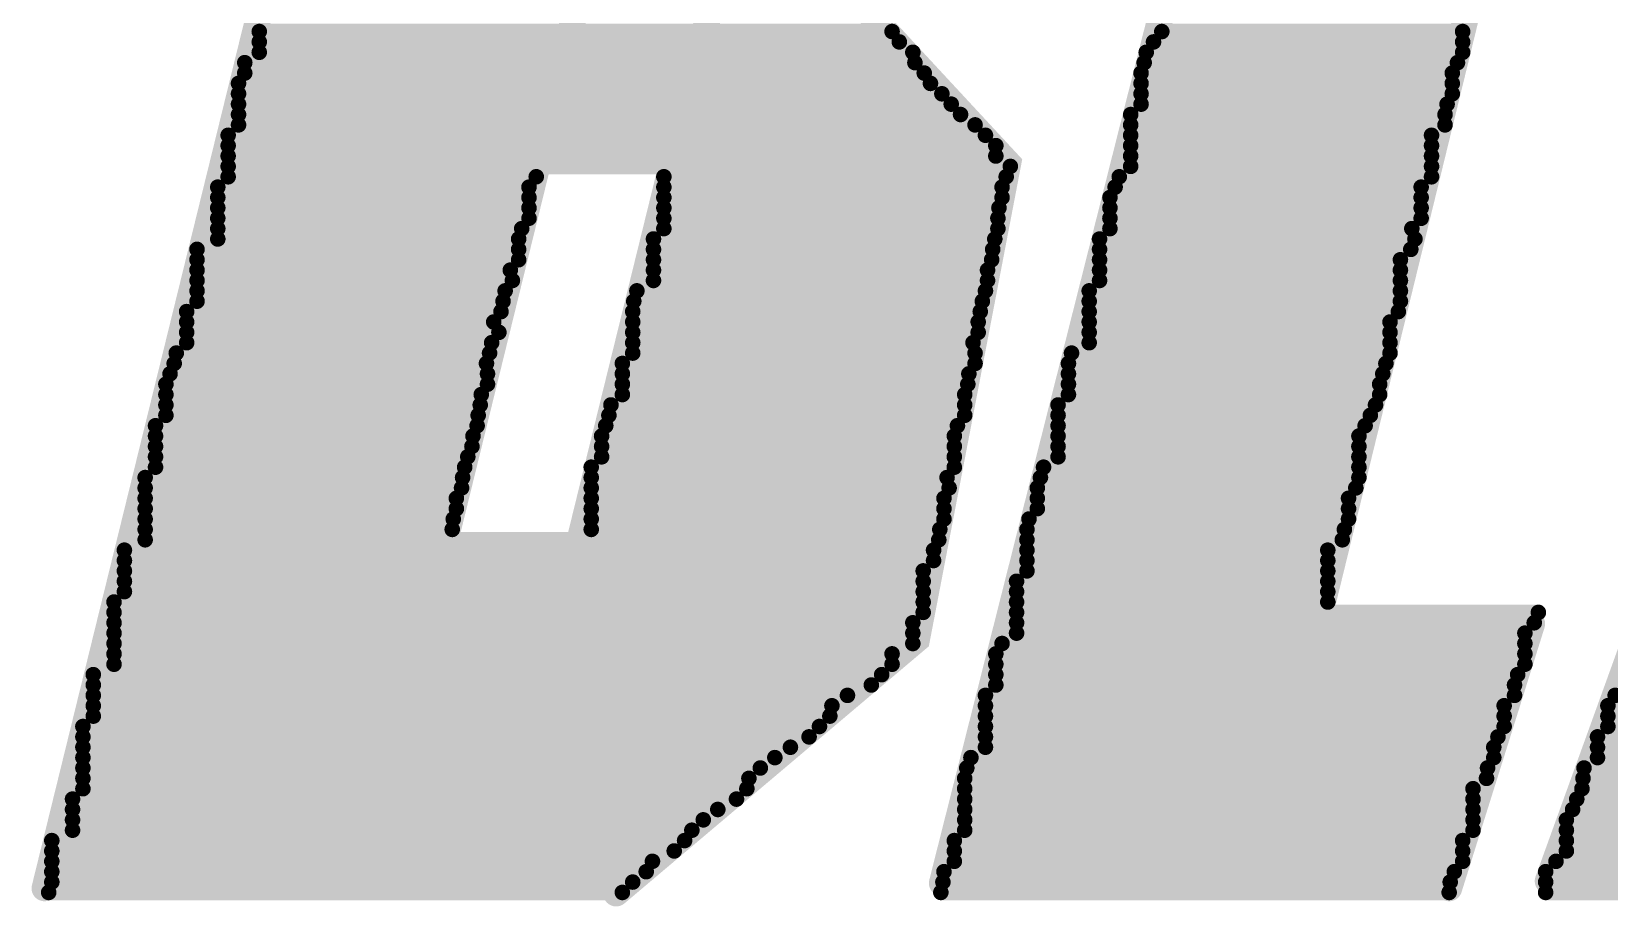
# Model space of a CAD drawing. Extents: x -3908 to 11948, y -2965 to 7442.
# Drawn here: x 3402.2 to 3523.9, y 1366.4 to 1433.9 of the extents above; entities that cross this region are included whole.
import ezdxf

# ---------------------------------------------------------------- set-up
doc = ezdxf.new("R2010")
doc.units = 0
doc.header["$MEASUREMENT"] = 0
doc.layers.get('0').update_dxf_attribs({"linetype": 'CONTINUOUS'})
doc.layers.add('2D_LINE_26', color=7, linetype='CONTINUOUS')

# ---------------------------------------------------------------- blocks, each defined once
blk = doc.blocks.new('SMOOTH_1$2')
at = {"const_width": 0.6}
blk.add_lwpolyline([(-0.3, 0, 1), (0.3, 0, 1)], format="xyb", close=True, dxfattribs=at)
blk = doc.blocks.new('SMOOTH_2')
at = {"const_width": 1}
blk.add_lwpolyline([(-0.5, 0, 1), (0.5, 0, 1)], format="xyb", close=True, dxfattribs=at)
blk = doc.blocks.new('DRAWING_542')
at = {"layer": '2D_LINE_26'}
for points, const_width in [([(-248, 192.8), (-280.56, 60.32)], 2), ([(-203.68, 192.96), (-193.68, 177.84), (-202.08, 141.92), (-218.4, 129.36), (-206.24, 116.24), (-213.28, 79.52), (-236.48, 59.92)], 2), ([(-218.32, 172.56), (-240.16, 83.68)], 2), ([(-228.96, 171.36), (-250.8, 82.48)], 2), ([(-184.24, 168.08), (-211.36, 60.72)], 2), ([(-161.12, 167.68), (-182.48, 80.32)], 2), ([(-126.4, 166.64), (-164.64, 60.88)], 2), ([(-264, 126.4), (-215.2, 126.4)], 1.2), ([(-194.4, 126.4), (-171.2, 126.4)], 1.2), ([(-264, 125.6), (-214.64, 125.6)], 1.2), ([(-264, 124.8), (-213.6, 124.8)], 1.2), ([(-195.6, 124.8), (-171.2, 124.8)], 1.2), ([(-195.04, 125.6), (-171.2, 125.6)], 1.2), ([(-265.12, 124), (-213.44, 124)], 1.2), ([(-195.76, 124), (-171.6, 124)], 1.2), ([(-265.6, 122.4), (-212.24, 122.4)], 1.2), ([(-265.12, 123.2), (-212.72, 123.2)], 1.2), ([(-196, 123.2), (-172, 123.2)], 1.2), ([(-196, 122.4), (-172, 122.4)], 1.2), ([(-265.6, 121.6), (-211.36, 121.6)], 1.2), ([(-196, 121.6), (-172, 121.6)], 1.2), ([(-265.6, 120.8), (-210.64, 120.8)], 1.2), ([(-265.6, 120), (-209.92, 120)], 1.2), ([(-196.8, 120), (-172.56, 120)], 1.2), ([(-196, 120.8), (-172.4, 120.8)], 1.2), ([(-265.6, 119.2), (-208.8, 119.2)], 1.2), ([(-196.8, 119.2), (-172.56, 119.2)], 1.2), ([(-266.4, 118.4), (-208, 118.4)], 1.2), ([(-266.4, 117.6), (-207.2, 117.6)], 1.2), ([(-196.8, 118.4), (-173.6, 118.4)], 1.2), ([(-196.8, 117.6), (-173.6, 117.6)], 1.2), ([(-266.4, 116.8), (-207.2, 116.8)], 1.2), ([(-196.8, 116.8), (-173.6, 116.8)], 1.2), ([(-266.4, 116), (-206.08, 116)], 1.2), ([(-266.4, 115.2), (-242.64, 115.2)], 1.2), ([(-232.8, 115.2), (-206.4, 115.2)], 1.2), ([(-197.68, 115.2), (-173.6, 115.2)], 1.2), ([(-196.8, 116), (-173.6, 116)], 1.2), ([(-267.2, 114.4), (-243.2, 114.4)], 1.2), ([(-232.8, 114.4), (-206.72, 114.4)], 1.2), ([(-198, 114.4), (-174.4, 114.4)], 1.2), ([(-267.2, 113.6), (-243.2, 113.6)], 1.2), ([(-267.2, 112.8), (-243.2, 112.8)], 1.2), ([(-232.8, 113.6), (-206.72, 113.6)], 1.2), ([(-232.8, 112.8), (-206.96, 112.8)], 1.2), ([(-198.4, 113.6), (-174.4, 113.6)], 1.2), ([(-198.4, 112.8), (-174.4, 112.8)], 1.2), ([(-267.2, 112), (-243.2, 112)], 1.2), ([(-232.8, 112), (-207.04, 112)], 1.2), ([(-198.4, 112), (-174.4, 112)], 1.2), ([(-267.2, 111.2), (-243.76, 111.2)], 1.2), ([(-267.2, 110.4), (-244, 110.4)], 1.2), ([(-233.6, 110.4), (-207.28, 110.4)], 1.2), ([(-232.8, 111.2), (-207.04, 111.2)], 1.2), ([(-199.2, 110.4), (-174.88, 110.4)], 1.2), ([(-198.4, 111.2), (-175.12, 111.2)], 1.2), ([(-268.8, 109.6), (-244, 109.6)], 1.2), ([(-233.6, 109.6), (-207.44, 109.6)], 1.2), ([(-199.2, 109.6), (-175.2, 109.6)], 1.2), ([(-268.8, 108.8), (-244, 108.8)], 1.2), ([(-268.8, 108), (-244.64, 108)], 1.2), ([(-233.6, 108.8), (-207.52, 108.8)], 1.2), ([(-233.6, 108), (-207.84, 108)], 1.2), ([(-199.2, 108.8), (-176, 108.8)], 1.2), ([(-199.2, 108), (-176, 108)], 1.2), ([(-268.8, 107.2), (-244.48, 107.2)], 1.2), ([(-233.6, 107.2), (-207.84, 107.2)], 1.2), ([(-199.2, 107.2), (-176, 107.2)], 1.2), ([(-268.8, 106.4), (-245.04, 106.4)], 1.2), ([(-268.8, 105.6), (-245.2, 105.6)], 1.2), ([(-235.12, 105.6), (-208.24, 105.6)], 1.2), ([(-234.88, 106.4), (-208, 106.4)], 1.2), ([(-200, 106.4), (-176, 106.4)], 1.2), ([(-200, 105.6), (-176, 105.6)], 1.2), ([(-269.6, 104.8), (-245.36, 104.8)], 1.2), ([(-235.2, 104.8), (-208.4, 104.8)], 1.2), ([(-200, 104.8), (-176.16, 104.8)], 1.2), ([(-269.6, 104), (-245.92, 104)], 1.2), ([(-269.6, 103.2), (-245.52, 103.2)], 1.2), ([(-235.2, 104), (-208.56, 104)], 1.2), ([(-235.2, 103.2), (-208.56, 103.2)], 1.2), ([(-200, 104), (-176.8, 104)], 1.2), ([(-200, 103.2), (-176.8, 103.2)], 1.2), ([(-269.6, 102.4), (-246.08, 102.4)], 1.2), ([(-235.2, 102.4), (-208.96, 102.4)], 1.2), ([(-200, 102.4), (-176.8, 102.4)], 1.2), ([(-270.56, 100.8), (-246.48, 100.8)], 1.2), ([(-270.4, 101.6), (-246.24, 101.6)], 1.2), ([(-236, 100.8), (-208.8, 100.8)], 1.2), ([(-235.2, 101.6), (-208.8, 101.6)], 1.2), ([(-201.6, 100.8), (-177.12, 100.8)], 1.2), ([(-201.36, 101.6), (-176.8, 101.6)], 1.2), ([(-271.2, 99.2), (-246.4, 99.2)], 1.2), ([(-270.88, 100), (-246.4, 100)], 1.2), ([(-236, 100), (-209.28, 100)], 1.2), ([(-236, 99.2), (-209.36, 99.2)], 1.2), ([(-201.6, 100), (-177.36, 100)], 1.2), ([(-201.6, 99.2), (-177.6, 99.2)], 1.2), ([(-271.2, 98.4), (-246.88, 98.4)], 1.2), ([(-236, 98.4), (-209.6, 98.4)], 1.2), ([(-201.6, 98.4), (-177.6, 98.4)], 1.2), ([(-271.2, 97.6), (-246.96, 97.6)], 1.2), ([(-271.2, 96.8), (-247.12, 96.8)], 1.2), ([(-237.04, 96.8), (-209.6, 96.8)], 1.2), ([(-236.88, 97.6), (-209.6, 97.6)], 1.2), ([(-202.4, 97.6), (-177.92, 97.6)], 1.2), ([(-202.4, 96.8), (-178.32, 96.8)], 1.2), ([(-272, 96), (-247.2, 96)], 1.2), ([(-237.28, 96), (-210.16, 96)], 1.2), ([(-202.4, 96), (-178.72, 96)], 1.2), ([(-272, 95.2), (-247.52, 95.2)], 1.2), ([(-272, 94.4), (-247.6, 94.4)], 1.2), ([(-237.6, 95.2), (-210.4, 95.2)], 1.2), ([(-237.6, 94.4), (-210.4, 94.4)], 1.2), ([(-202.4, 95.2), (-179.2, 95.2)], 1.2), ([(-202.4, 94.4), (-179.2, 94.4)], 1.2), ([(-272, 93.6), (-247.92, 93.6)], 1.2), ([(-237.6, 93.6), (-210.4, 93.6)], 1.2), ([(-202.4, 93.6), (-179.2, 93.6)], 1.2), ([(-272.8, 92), (-248.32, 92)], 1.2), ([(-272, 92.8), (-248.16, 92.8)], 1.2), ([(-238.4, 92.8), (-210.4, 92.8)], 1.2), ([(-238.4, 92), (-210.96, 92)], 1.2), ([(-203.76, 92), (-179.2, 92)], 1.2), ([(-203.52, 92.8), (-179.2, 92.8)], 1.2), ([(-272.8, 91.2), (-248.4, 91.2)], 1.2), ([(-238.4, 91.2), (-210.8, 91.2)], 1.2), ([(-204, 91.2), (-179.44, 91.2)], 1.2), ([(-272.8, 90.4), (-248.8, 90.4)], 1.2), ([(-272.8, 89.6), (-248.8, 89.6)], 1.2), ([(-238.4, 90.4), (-211.2, 90.4)], 1.2), ([(-238.4, 89.6), (-211.2, 89.6)], 1.2), ([(-204, 90.4), (-180, 90.4)], 1.2), ([(-204, 89.6), (-180, 89.6)], 1.2), ([(-272.8, 88.8), (-249.04, 88.8)], 1.2), ([(-238.4, 88.8), (-211.2, 88.8)], 1.2), ([(-204.64, 88.8), (-180, 88.8)], 1.2), ([(-272.8, 88), (-249.12, 88)], 1.2), ([(-272.8, 87.2), (-211.6, 87.2)], 1.2), ([(-238.4, 88), (-211.52, 88)], 1.2), ([(-204.8, 88), (-180.32, 88)], 1.2), ([(-204.8, 87.2), (-180.48, 87.2)], 1.2), ([(-274.4, 86.4), (-212, 86.4)], 1.2), ([(-204.8, 86.4), (-181.6, 86.4)], 1.2), ([(-274.4, 85.6), (-212, 85.6)], 1.2), ([(-274.4, 84.8), (-212.8, 84.8)], 1.2), ([(-204.8, 85.6), (-181.6, 85.6)], 1.2), ([(-204.8, 84.8), (-181.6, 84.8)], 1.2), ([(-274.4, 84), (-212.8, 84)], 1.2), ([(-205.6, 84), (-181.6, 84)], 1.2), ([(-275.2, 82.4), (-212.8, 82.4)], 1.2), ([(-274.4, 83.2), (-212.8, 83.2)], 1.2), ([(-205.6, 83.2), (-181.6, 83.2)], 1.2), ([(-205.6, 82.4), (-181.6, 82.4)], 1.2), ([(-275.2, 81.6), (-212.8, 81.6)], 1.2), ([(-205.6, 81.6), (-165.36, 81.6)], 1.2), ([(-165.84, 80.72), (-172.24, 60.32)], 2), ([(-275.2, 80.8), (-213.6, 80.8)], 1.2), ([(-275.2, 80), (-213.6, 80)], 1.2), ([(-205.6, 80.8), (-165.68, 80.8)], 1.2), ([(-205.6, 80), (-166.4, 80)], 1.2), ([(-275.2, 79.2), (-213.6, 79.2)], 1.2), ([(-206.72, 79.2), (-166.4, 79.2)], 1.2), ([(-275.2, 78.4), (-215.2, 78.4)], 1.2), ([(-275.2, 77.6), (-215.2, 77.6)], 1.2), ([(-207.2, 78.4), (-166.4, 78.4)], 1.2), ([(-207.2, 77.6), (-166.4, 77.6)], 1.2), ([(-276.8, 76.8), (-216, 76.8)], 1.2), ([(-207.2, 76.8), (-166.96, 76.8)], 1.2), ([(-276.8, 76), (-216.8, 76)], 1.2), ([(-276.8, 75.2), (-218.64, 75.2)], 1.2), ([(-208, 75.2), (-167.2, 75.2)], 1.2), ([(-207.2, 76), (-167.2, 76)], 1.2), ([(-159.44, 75.2), (-140, 75.2)], 1.2), ([(-276.8, 74.4), (-219.84, 74.4)], 1.2), ([(-208, 74.4), (-168, 74.4)], 1.2), ([(-160, 74.4), (-140, 74.4)], 1.2), ([(-277.6, 72.8), (-220.8, 72.8)], 1.2), ([(-276.8, 73.6), (-220, 73.6)], 1.2), ([(-208, 73.6), (-168, 73.6)], 1.2), ([(-208, 72.8), (-168, 72.8)], 1.2), ([(-160, 73.6), (-140.8, 73.6)], 1.2), ([(-160, 72.8), (-140.8, 72.8)], 1.2), ([(-277.6, 72), (-221.6, 72)], 1.2), ([(-277.6, 71.2), (-223.04, 71.2)], 1.2), ([(-208, 72), (-168.48, 72)], 1.2), ([(-208, 71.2), (-168.8, 71.2)], 1.2), ([(-160.8, 72), (-140.8, 72)], 1.2), ([(-160.8, 71.2), (-141.44, 71.2)], 1.2), ([(-277.6, 70.4), (-224.24, 70.4)], 1.2), ([(-209.12, 70.4), (-168.8, 70.4)], 1.2), ([(-160.8, 70.4), (-142.4, 70.4)], 1.2), ([(-277.6, 69.6), (-225.36, 69.6)], 1.2), ([(-277.6, 68.8), (-226.24, 68.8)], 1.2), ([(-209.6, 68.8), (-169.36, 68.8)], 1.2), ([(-209.44, 69.6), (-169.28, 69.6)], 1.2), ([(-161.92, 68.8), (-142.4, 68.8)], 1.2), ([(-161.84, 69.6), (-142.4, 69.6)], 1.2), ([(-277.6, 68), (-226.4, 68)], 1.2), ([(-209.6, 68), (-170.4, 68)], 1.2), ([(-162, 68), (-142.4, 68)], 1.2), ([(-278.4, 67.2), (-227.2, 67.2)], 1.2), ([(-278.4, 66.4), (-228.64, 66.4)], 1.2), ([(-209.6, 67.2), (-170.4, 67.2)], 1.2), ([(-209.6, 66.4), (-170.4, 66.4)], 1.2), ([(-162.72, 66.4), (-143.2, 66.4)], 1.2), ([(-162.4, 67.2), (-143.2, 67.2)], 1.2), ([(-278.4, 65.6), (-229.76, 65.6)], 1.2), ([(-209.6, 65.6), (-170.4, 65.6)], 1.2), ([(-163.2, 65.6), (-143.6, 65.6)], 1.2), ([(-280, 64), (-231.2, 64)], 1.2), ([(-278.4, 64.8), (-230.64, 64.8)], 1.2), ([(-210.4, 64), (-171.2, 64)], 1.2), ([(-209.6, 64.8), (-170.4, 64.8)], 1.2), ([(-163.2, 64.8), (-144.08, 64.8)], 1.2), ([(-163.2, 64), (-144, 64)], 1.2), ([(-280, 63.2), (-232, 63.2)], 1.2), ([(-210.4, 63.2), (-171.2, 63.2)], 1.2), ([(-163.2, 63.2), (-144.24, 63.2)], 1.2), ([(-280, 62.4), (-233.68, 62.4)], 1.2), ([(-280, 61.6), (-234.16, 61.6)], 1.2), ([(-211.2, 61.6), (-171.84, 61.6)], 1.2), ([(-210.4, 62.4), (-171.2, 62.4)], 1.2), ([(-164.8, 61.6), (-145.2, 61.6)], 1.2), ([(-164, 62.4), (-144.96, 62.4)], 1.2), ([(-280, 60.8), (-235.2, 60.8)], 1.2), ([(-211.28, 60.8), (-172.16, 60.8)], 1.2), ([(-164.8, 60.8), (-145.6, 60.8)], 1.2), ([(-280.24, 60), (-236, 60)], 1.2), ([(-211.44, 60), (-172.24, 60)], 1.2), ([(-164.8, 60), (-145.6, 60)], 1.2)]:
    blk.add_lwpolyline(points, dxfattribs=dict(at, const_width=const_width))
for name, p in [('SMOOTH_1$2', (-264, 126.4)), ('SMOOTH_1$2', (-215.2, 126.4)), ('SMOOTH_1$2', (-194.4, 126.4)), ('SMOOTH_1$2', (-171.2, 126.4)), ('SMOOTH_1$2', (-264, 125.6)), ('SMOOTH_1$2', (-264, 124.8)), ('SMOOTH_1$2', (-214.64, 125.6)), ('SMOOTH_1$2', (-213.6, 124.8)), ('SMOOTH_1$2', (-195.6, 124.8)), ('SMOOTH_1$2', (-195.04, 125.6)), ('SMOOTH_1$2', (-171.2, 125.6)), ('SMOOTH_1$2', (-171.2, 124.8)), ('SMOOTH_1$2', (-265.12, 124)), ('SMOOTH_1$2', (-213.44, 124)), ('SMOOTH_1$2', (-195.76, 124)), ('SMOOTH_1$2', (-171.6, 124)), ('SMOOTH_1$2', (-265.6, 122.4)), ('SMOOTH_1$2', (-265.12, 123.2)), ('SMOOTH_1$2', (-212.72, 123.2)), ('SMOOTH_1$2', (-212.24, 122.4)), ('SMOOTH_1$2', (-196, 123.2)), ('SMOOTH_1$2', (-196, 122.4)), ('SMOOTH_1$2', (-172, 123.2)), ('SMOOTH_1$2', (-172, 122.4)), ('SMOOTH_1$2', (-265.6, 121.6)), ('SMOOTH_1$2', (-211.36, 121.6)), ('SMOOTH_1$2', (-196, 121.6)), ('SMOOTH_1$2', (-172, 121.6)), ('SMOOTH_1$2', (-265.6, 120.8)), ('SMOOTH_1$2', (-265.6, 120)), ('SMOOTH_1$2', (-210.64, 120.8)), ('SMOOTH_1$2', (-209.92, 120)), ('SMOOTH_1$2', (-196.8, 120)), ('SMOOTH_1$2', (-196, 120.8)), ('SMOOTH_1$2', (-172.56, 120)), ('SMOOTH_1$2', (-172.4, 120.8)), ('SMOOTH_1$2', (-265.6, 119.2)), ('SMOOTH_1$2', (-208.8, 119.2)), ('SMOOTH_1$2', (-196.8, 119.2)), ('SMOOTH_1$2', (-172.56, 119.2)), ('SMOOTH_1$2', (-266.4, 118.4)), ('SMOOTH_1$2', (-266.4, 117.6)), ('SMOOTH_1$2', (-208, 118.4)), ('SMOOTH_1$2', (-207.2, 117.6)), ('SMOOTH_1$2', (-196.8, 118.4)), ('SMOOTH_1$2', (-196.8, 117.6)), ('SMOOTH_1$2', (-173.6, 118.4)), ('SMOOTH_1$2', (-173.6, 117.6)), ('SMOOTH_1$2', (-266.4, 116.8)), ('SMOOTH_1$2', (-207.2, 116.8)), ('SMOOTH_2', (-206.24, 116.24)), ('SMOOTH_1$2', (-196.8, 116.8)), ('SMOOTH_1$2', (-173.6, 116.8)), ('SMOOTH_1$2', (-266.4, 116)), ('SMOOTH_1$2', (-266.4, 115.2)), ('SMOOTH_1$2', (-242.64, 115.2)), ('SMOOTH_1$2', (-232.8, 115.2)), ('SMOOTH_1$2', (-206.4, 115.2)), ('SMOOTH_1$2', (-206.08, 116)), ('SMOOTH_1$2', (-197.68, 115.2)), ('SMOOTH_1$2', (-196.8, 116)), ('SMOOTH_1$2', (-173.6, 116)), ('SMOOTH_1$2', (-173.6, 115.2)), ('SMOOTH_1$2', (-267.2, 114.4)), ('SMOOTH_1$2', (-243.2, 114.4)), ('SMOOTH_1$2', (-232.8, 114.4)), ('SMOOTH_1$2', (-206.72, 114.4)), ('SMOOTH_1$2', (-198, 114.4)), ('SMOOTH_1$2', (-174.4, 114.4)), ('SMOOTH_1$2', (-267.2, 113.6)), ('SMOOTH_1$2', (-267.2, 112.8)), ('SMOOTH_1$2', (-243.2, 113.6)), ('SMOOTH_1$2', (-243.2, 112.8)), ('SMOOTH_1$2', (-232.8, 113.6)), ('SMOOTH_1$2', (-232.8, 112.8)), ('SMOOTH_1$2', (-206.96, 112.8)), ('SMOOTH_1$2', (-206.72, 113.6)), ('SMOOTH_1$2', (-198.4, 113.6)), ('SMOOTH_1$2', (-198.4, 112.8)), ('SMOOTH_1$2', (-174.4, 113.6)), ('SMOOTH_1$2', (-174.4, 112.8)), ('SMOOTH_1$2', (-267.2, 112)), ('SMOOTH_1$2', (-243.2, 112)), ('SMOOTH_1$2', (-232.8, 112)), ('SMOOTH_1$2', (-207.04, 112)), ('SMOOTH_1$2', (-198.4, 112)), ('SMOOTH_1$2', (-174.4, 112)), ('SMOOTH_1$2', (-267.2, 111.2)), ('SMOOTH_1$2', (-267.2, 110.4)), ('SMOOTH_1$2', (-244, 110.4)), ('SMOOTH_1$2', (-243.76, 111.2)), ('SMOOTH_1$2', (-233.6, 110.4)), ('SMOOTH_1$2', (-232.8, 111.2)), ('SMOOTH_1$2', (-207.28, 110.4)), ('SMOOTH_1$2', (-207.04, 111.2)), ('SMOOTH_1$2', (-199.2, 110.4)), ('SMOOTH_1$2', (-198.4, 111.2)), ('SMOOTH_1$2', (-175.12, 111.2)), ('SMOOTH_1$2', (-174.88, 110.4)), ('SMOOTH_1$2', (-268.8, 109.6)), ('SMOOTH_1$2', (-244, 109.6)), ('SMOOTH_1$2', (-233.6, 109.6)), ('SMOOTH_1$2', (-207.44, 109.6)), ('SMOOTH_1$2', (-199.2, 109.6)), ('SMOOTH_1$2', (-175.2, 109.6)), ('SMOOTH_1$2', (-268.8, 108.8)), ('SMOOTH_1$2', (-268.8, 108)), ('SMOOTH_1$2', (-244.64, 108)), ('SMOOTH_1$2', (-244, 108.8)), ('SMOOTH_1$2', (-233.6, 108.8)), ('SMOOTH_1$2', (-233.6, 108)), ('SMOOTH_1$2', (-207.84, 108)), ('SMOOTH_1$2', (-207.52, 108.8)), ('SMOOTH_1$2', (-199.2, 108.8)), ('SMOOTH_1$2', (-199.2, 108)), ('SMOOTH_1$2', (-176, 108.8)), ('SMOOTH_1$2', (-176, 108)), ('SMOOTH_1$2', (-268.8, 107.2)), ('SMOOTH_1$2', (-244.48, 107.2)), ('SMOOTH_1$2', (-233.6, 107.2)), ('SMOOTH_1$2', (-207.84, 107.2)), ('SMOOTH_1$2', (-199.2, 107.2)), ('SMOOTH_1$2', (-176, 107.2)), ('SMOOTH_1$2', (-268.8, 106.4)), ('SMOOTH_1$2', (-268.8, 105.6)), ('SMOOTH_1$2', (-245.2, 105.6)), ('SMOOTH_1$2', (-245.04, 106.4)), ('SMOOTH_1$2', (-235.12, 105.6)), ('SMOOTH_1$2', (-234.88, 106.4)), ('SMOOTH_1$2', (-208.24, 105.6)), ('SMOOTH_1$2', (-208, 106.4)), ('SMOOTH_1$2', (-200, 106.4)), ('SMOOTH_1$2', (-200, 105.6)), ('SMOOTH_1$2', (-176, 106.4)), ('SMOOTH_1$2', (-176, 105.6)), ('SMOOTH_1$2', (-269.6, 104.8)), ('SMOOTH_1$2', (-245.36, 104.8)), ('SMOOTH_1$2', (-235.2, 104.8)), ('SMOOTH_1$2', (-208.4, 104.8)), ('SMOOTH_1$2', (-200, 104.8)), ('SMOOTH_1$2', (-176.16, 104.8)), ('SMOOTH_1$2', (-269.6, 104)), ('SMOOTH_1$2', (-269.6, 103.2)), ('SMOOTH_1$2', (-245.92, 104)), ('SMOOTH_1$2', (-245.52, 103.2)), ('SMOOTH_1$2', (-235.2, 104)), ('SMOOTH_1$2', (-235.2, 103.2)), ('SMOOTH_1$2', (-208.56, 104)), ('SMOOTH_1$2', (-208.56, 103.2)), ('SMOOTH_1$2', (-200, 104)), ('SMOOTH_1$2', (-200, 103.2)), ('SMOOTH_1$2', (-176.8, 104)), ('SMOOTH_1$2', (-176.8, 103.2)), ('SMOOTH_1$2', (-269.6, 102.4)), ('SMOOTH_1$2', (-246.08, 102.4)), ('SMOOTH_1$2', (-235.2, 102.4)), ('SMOOTH_1$2', (-208.96, 102.4)), ('SMOOTH_1$2', (-200, 102.4)), ('SMOOTH_1$2', (-176.8, 102.4)), ('SMOOTH_1$2', (-270.56, 100.8)), ('SMOOTH_1$2', (-270.4, 101.6)), ('SMOOTH_1$2', (-246.48, 100.8)), ('SMOOTH_1$2', (-246.24, 101.6)), ('SMOOTH_1$2', (-236, 100.8)), ('SMOOTH_1$2', (-235.2, 101.6)), ('SMOOTH_1$2', (-208.8, 101.6)), ('SMOOTH_1$2', (-208.8, 100.8)), ('SMOOTH_1$2', (-201.6, 100.8)), ('SMOOTH_1$2', (-201.36, 101.6)), ('SMOOTH_1$2', (-177.12, 100.8)), ('SMOOTH_1$2', (-176.8, 101.6)), ('SMOOTH_1$2', (-271.2, 99.2)), ('SMOOTH_1$2', (-270.88, 100)), ('SMOOTH_1$2', (-246.4, 100)), ('SMOOTH_1$2', (-246.4, 99.2)), ('SMOOTH_1$2', (-236, 100)), ('SMOOTH_1$2', (-236, 99.2)), ('SMOOTH_1$2', (-209.36, 99.2)), ('SMOOTH_1$2', (-209.28, 100)), ('SMOOTH_1$2', (-201.6, 100)), ('SMOOTH_1$2', (-201.6, 99.2)), ('SMOOTH_1$2', (-177.6, 99.2)), ('SMOOTH_1$2', (-177.36, 100)), ('SMOOTH_1$2', (-271.2, 98.4)), ('SMOOTH_1$2', (-246.88, 98.4)), ('SMOOTH_1$2', (-236, 98.4)), ('SMOOTH_1$2', (-209.6, 98.4)), ('SMOOTH_1$2', (-201.6, 98.4)), ('SMOOTH_1$2', (-177.6, 98.4)), ('SMOOTH_1$2', (-271.2, 97.6)), ('SMOOTH_1$2', (-271.2, 96.8)), ('SMOOTH_1$2', (-247.12, 96.8)), ('SMOOTH_1$2', (-246.96, 97.6)), ('SMOOTH_1$2', (-237.04, 96.8)), ('SMOOTH_1$2', (-236.88, 97.6)), ('SMOOTH_1$2', (-209.6, 97.6)), ('SMOOTH_1$2', (-209.6, 96.8)), ('SMOOTH_1$2', (-202.4, 97.6)), ('SMOOTH_1$2', (-202.4, 96.8)), ('SMOOTH_1$2', (-178.32, 96.8)), ('SMOOTH_1$2', (-177.92, 97.6)), ('SMOOTH_1$2', (-272, 96)), ('SMOOTH_1$2', (-247.2, 96)), ('SMOOTH_1$2', (-237.28, 96)), ('SMOOTH_1$2', (-210.16, 96)), ('SMOOTH_1$2', (-202.4, 96)), ('SMOOTH_1$2', (-178.72, 96)), ('SMOOTH_1$2', (-272, 95.2)), ('SMOOTH_1$2', (-272, 94.4)), ('SMOOTH_1$2', (-247.6, 94.4)), ('SMOOTH_1$2', (-247.52, 95.2)), ('SMOOTH_1$2', (-237.6, 95.2)), ('SMOOTH_1$2', (-237.6, 94.4)), ('SMOOTH_1$2', (-210.4, 95.2)), ('SMOOTH_1$2', (-210.4, 94.4)), ('SMOOTH_1$2', (-202.4, 95.2)), ('SMOOTH_1$2', (-202.4, 94.4)), ('SMOOTH_1$2', (-179.2, 95.2)), ('SMOOTH_1$2', (-179.2, 94.4)), ('SMOOTH_1$2', (-272, 93.6)), ('SMOOTH_1$2', (-247.92, 93.6)), ('SMOOTH_1$2', (-237.6, 93.6)), ('SMOOTH_1$2', (-210.4, 93.6)), ('SMOOTH_1$2', (-202.4, 93.6)), ('SMOOTH_1$2', (-179.2, 93.6)), ('SMOOTH_1$2', (-272.8, 92)), ('SMOOTH_1$2', (-272, 92.8)), ('SMOOTH_1$2', (-248.32, 92)), ('SMOOTH_1$2', (-248.16, 92.8)), ('SMOOTH_1$2', (-238.4, 92.8)), ('SMOOTH_1$2', (-238.4, 92)), ('SMOOTH_1$2', (-210.96, 92)), ('SMOOTH_1$2', (-210.4, 92.8)), ('SMOOTH_1$2', (-203.76, 92)), ('SMOOTH_1$2', (-203.52, 92.8)), ('SMOOTH_1$2', (-179.2, 92.8)), ('SMOOTH_1$2', (-179.2, 92)), ('SMOOTH_1$2', (-272.8, 91.2)), ('SMOOTH_1$2', (-248.4, 91.2)), ('SMOOTH_1$2', (-238.4, 91.2)), ('SMOOTH_1$2', (-210.8, 91.2)), ('SMOOTH_1$2', (-204, 91.2)), ('SMOOTH_1$2', (-179.44, 91.2)), ('SMOOTH_1$2', (-272.8, 90.4)), ('SMOOTH_1$2', (-272.8, 89.6)), ('SMOOTH_1$2', (-248.8, 90.4)), ('SMOOTH_1$2', (-248.8, 89.6)), ('SMOOTH_1$2', (-238.4, 90.4)), ('SMOOTH_1$2', (-238.4, 89.6)), ('SMOOTH_1$2', (-211.2, 90.4)), ('SMOOTH_1$2', (-211.2, 89.6)), ('SMOOTH_1$2', (-204, 90.4)), ('SMOOTH_1$2', (-204, 89.6)), ('SMOOTH_1$2', (-180, 90.4)), ('SMOOTH_1$2', (-180, 89.6)), ('SMOOTH_1$2', (-272.8, 88.8)), ('SMOOTH_1$2', (-249.04, 88.8)), ('SMOOTH_1$2', (-238.4, 88.8)), ('SMOOTH_1$2', (-211.2, 88.8)), ('SMOOTH_1$2', (-204.64, 88.8)), ('SMOOTH_1$2', (-180, 88.8)), ('SMOOTH_1$2', (-272.8, 88)), ('SMOOTH_1$2', (-272.8, 87.2)), ('SMOOTH_1$2', (-249.12, 88)), ('SMOOTH_1$2', (-238.4, 88)), ('SMOOTH_1$2', (-211.6, 87.2)), ('SMOOTH_1$2', (-211.52, 88)), ('SMOOTH_1$2', (-204.8, 88)), ('SMOOTH_1$2', (-204.8, 87.2)), ('SMOOTH_1$2', (-180.48, 87.2)), ('SMOOTH_1$2', (-180.32, 88)), ('SMOOTH_1$2', (-274.4, 86.4)), ('SMOOTH_1$2', (-212, 86.4)), ('SMOOTH_1$2', (-204.8, 86.4)), ('SMOOTH_1$2', (-181.6, 86.4)), ('SMOOTH_1$2', (-274.4, 85.6)), ('SMOOTH_1$2', (-274.4, 84.8)), ('SMOOTH_1$2', (-212.8, 84.8)), ('SMOOTH_1$2', (-212, 85.6)), ('SMOOTH_1$2', (-204.8, 85.6)), ('SMOOTH_1$2', (-204.8, 84.8)), ('SMOOTH_1$2', (-181.6, 85.6)), ('SMOOTH_1$2', (-181.6, 84.8)), ('SMOOTH_1$2', (-274.4, 84)), ('SMOOTH_2', (-240.16, 83.68)), ('SMOOTH_1$2', (-212.8, 84)), ('SMOOTH_1$2', (-205.6, 84)), ('SMOOTH_1$2', (-181.6, 84)), ('SMOOTH_1$2', (-275.2, 82.4)), ('SMOOTH_1$2', (-274.4, 83.2)), ('SMOOTH_2', (-250.8, 82.48)), ('SMOOTH_1$2', (-212.8, 83.2)), ('SMOOTH_1$2', (-212.8, 82.4)), ('SMOOTH_1$2', (-205.6, 83.2)), ('SMOOTH_1$2', (-205.6, 82.4)), ('SMOOTH_1$2', (-181.6, 83.2)), ('SMOOTH_1$2', (-181.6, 82.4)), ('SMOOTH_1$2', (-275.2, 81.6)), ('SMOOTH_1$2', (-212.8, 81.6)), ('SMOOTH_1$2', (-205.6, 81.6)), ('SMOOTH_2', (-165.84, 80.72)), ('SMOOTH_1$2', (-165.36, 81.6)), ('SMOOTH_1$2', (-275.2, 80.8)), ('SMOOTH_1$2', (-275.2, 80)), ('SMOOTH_2', (-213.28, 79.52)), ('SMOOTH_1$2', (-213.6, 80.8)), ('SMOOTH_1$2', (-213.6, 80)), ('SMOOTH_1$2', (-205.6, 80.8)), ('SMOOTH_1$2', (-205.6, 80)), ('SMOOTH_2', (-182.48, 80.32)), ('SMOOTH_1$2', (-166.4, 80)), ('SMOOTH_1$2', (-165.68, 80.8)), ('SMOOTH_1$2', (-275.2, 79.2)), ('SMOOTH_1$2', (-213.6, 79.2)), ('SMOOTH_1$2', (-206.72, 79.2)), ('SMOOTH_1$2', (-166.4, 79.2)), ('SMOOTH_1$2', (-275.2, 78.4)), ('SMOOTH_1$2', (-275.2, 77.6)), ('SMOOTH_1$2', (-215.2, 78.4)), ('SMOOTH_1$2', (-215.2, 77.6)), ('SMOOTH_1$2', (-207.2, 78.4)), ('SMOOTH_1$2', (-207.2, 77.6)), ('SMOOTH_1$2', (-166.4, 78.4)), ('SMOOTH_1$2', (-166.4, 77.6)), ('SMOOTH_1$2', (-276.8, 76.8)), ('SMOOTH_1$2', (-216, 76.8)), ('SMOOTH_1$2', (-207.2, 76.8)), ('SMOOTH_1$2', (-166.96, 76.8)), ('SMOOTH_1$2', (-276.8, 76)), ('SMOOTH_1$2', (-276.8, 75.2)), ('SMOOTH_1$2', (-218.64, 75.2)), ('SMOOTH_1$2', (-216.8, 76)), ('SMOOTH_1$2', (-208, 75.2)), ('SMOOTH_1$2', (-207.2, 76)), ('SMOOTH_1$2', (-167.2, 76)), ('SMOOTH_1$2', (-167.2, 75.2)), ('SMOOTH_1$2', (-159.44, 75.2)), ('SMOOTH_1$2', (-276.8, 74.4)), ('SMOOTH_1$2', (-219.84, 74.4)), ('SMOOTH_1$2', (-208, 74.4)), ('SMOOTH_1$2', (-168, 74.4)), ('SMOOTH_1$2', (-160, 74.4)), ('SMOOTH_1$2', (-277.6, 72.8)), ('SMOOTH_1$2', (-276.8, 73.6)), ('SMOOTH_1$2', (-220.8, 72.8)), ('SMOOTH_1$2', (-220, 73.6)), ('SMOOTH_1$2', (-208, 73.6)), ('SMOOTH_1$2', (-208, 72.8)), ('SMOOTH_1$2', (-168, 73.6)), ('SMOOTH_1$2', (-168, 72.8)), ('SMOOTH_1$2', (-160, 73.6)), ('SMOOTH_1$2', (-160, 72.8)), ('SMOOTH_1$2', (-277.6, 72)), ('SMOOTH_1$2', (-277.6, 71.2)), ('SMOOTH_1$2', (-223.04, 71.2)), ('SMOOTH_1$2', (-221.6, 72)), ('SMOOTH_1$2', (-208, 72)), ('SMOOTH_1$2', (-208, 71.2)), ('SMOOTH_1$2', (-168.8, 71.2)), ('SMOOTH_1$2', (-168.48, 72)), ('SMOOTH_1$2', (-160.8, 72)), ('SMOOTH_1$2', (-160.8, 71.2)), ('SMOOTH_1$2', (-277.6, 70.4)), ('SMOOTH_1$2', (-224.24, 70.4)), ('SMOOTH_1$2', (-209.12, 70.4)), ('SMOOTH_1$2', (-168.8, 70.4)), ('SMOOTH_1$2', (-160.8, 70.4)), ('SMOOTH_1$2', (-277.6, 69.6)), ('SMOOTH_1$2', (-277.6, 68.8)), ('SMOOTH_1$2', (-226.24, 68.8)), ('SMOOTH_1$2', (-225.36, 69.6)), ('SMOOTH_1$2', (-209.6, 68.8)), ('SMOOTH_1$2', (-209.44, 69.6)), ('SMOOTH_1$2', (-169.36, 68.8)), ('SMOOTH_1$2', (-169.28, 69.6)), ('SMOOTH_1$2', (-161.92, 68.8)), ('SMOOTH_1$2', (-161.84, 69.6)), ('SMOOTH_1$2', (-277.6, 68)), ('SMOOTH_1$2', (-226.4, 68)), ('SMOOTH_1$2', (-209.6, 68)), ('SMOOTH_1$2', (-170.4, 68)), ('SMOOTH_1$2', (-162, 68)), ('SMOOTH_1$2', (-278.4, 67.2)), ('SMOOTH_1$2', (-278.4, 66.4)), ('SMOOTH_1$2', (-228.64, 66.4)), ('SMOOTH_1$2', (-227.2, 67.2)), ('SMOOTH_1$2', (-209.6, 67.2)), ('SMOOTH_1$2', (-209.6, 66.4)), ('SMOOTH_1$2', (-170.4, 67.2)), ('SMOOTH_1$2', (-170.4, 66.4)), ('SMOOTH_1$2', (-162.72, 66.4)), ('SMOOTH_1$2', (-162.4, 67.2)), ('SMOOTH_1$2', (-278.4, 65.6)), ('SMOOTH_1$2', (-229.76, 65.6)), ('SMOOTH_1$2', (-209.6, 65.6)), ('SMOOTH_1$2', (-170.4, 65.6)), ('SMOOTH_1$2', (-163.2, 65.6)), ('SMOOTH_1$2', (-280, 64)), ('SMOOTH_1$2', (-278.4, 64.8)), ('SMOOTH_1$2', (-231.2, 64)), ('SMOOTH_1$2', (-230.64, 64.8)), ('SMOOTH_1$2', (-210.4, 64)), ('SMOOTH_1$2', (-209.6, 64.8)), ('SMOOTH_1$2', (-171.2, 64)), ('SMOOTH_1$2', (-170.4, 64.8)), ('SMOOTH_1$2', (-163.2, 64.8)), ('SMOOTH_1$2', (-163.2, 64)), ('SMOOTH_1$2', (-280, 63.2)), ('SMOOTH_1$2', (-232, 63.2)), ('SMOOTH_1$2', (-210.4, 63.2)), ('SMOOTH_1$2', (-171.2, 63.2)), ('SMOOTH_1$2', (-163.2, 63.2)), ('SMOOTH_1$2', (-280, 62.4)), ('SMOOTH_1$2', (-280, 61.6)), ('SMOOTH_1$2', (-234.16, 61.6)), ('SMOOTH_1$2', (-233.68, 62.4)), ('SMOOTH_1$2', (-211.2, 61.6)), ('SMOOTH_1$2', (-210.4, 62.4)), ('SMOOTH_1$2', (-171.84, 61.6)), ('SMOOTH_1$2', (-171.2, 62.4)), ('SMOOTH_1$2', (-164.8, 61.6)), ('SMOOTH_1$2', (-164, 62.4)), ('SMOOTH_2', (-280.56, 60.32)), ('SMOOTH_1$2', (-280, 60.8)), ('SMOOTH_2', (-236.48, 59.92)), ('SMOOTH_1$2', (-235.2, 60.8)), ('SMOOTH_2', (-211.36, 60.72)), ('SMOOTH_1$2', (-211.28, 60.8)), ('SMOOTH_2', (-172.24, 60.32)), ('SMOOTH_1$2', (-172.16, 60.8)), ('SMOOTH_2', (-164.64, 60.88)), ('SMOOTH_1$2', (-164.8, 60.8)), ('SMOOTH_1$2', (-280.24, 60)), ('SMOOTH_1$2', (-236, 60)), ('SMOOTH_1$2', (-211.44, 60)), ('SMOOTH_1$2', (-172.24, 60)), ('SMOOTH_1$2', (-164.8, 60))]:
    blk.add_blockref(name, p, dxfattribs=at)

msp = doc.modelspace()

# ---------------------------------------------------------------- block references
msp.add_blockref('DRAWING_542', (3683.75, 1307.5))

doc.saveas('drawing.dxf')
